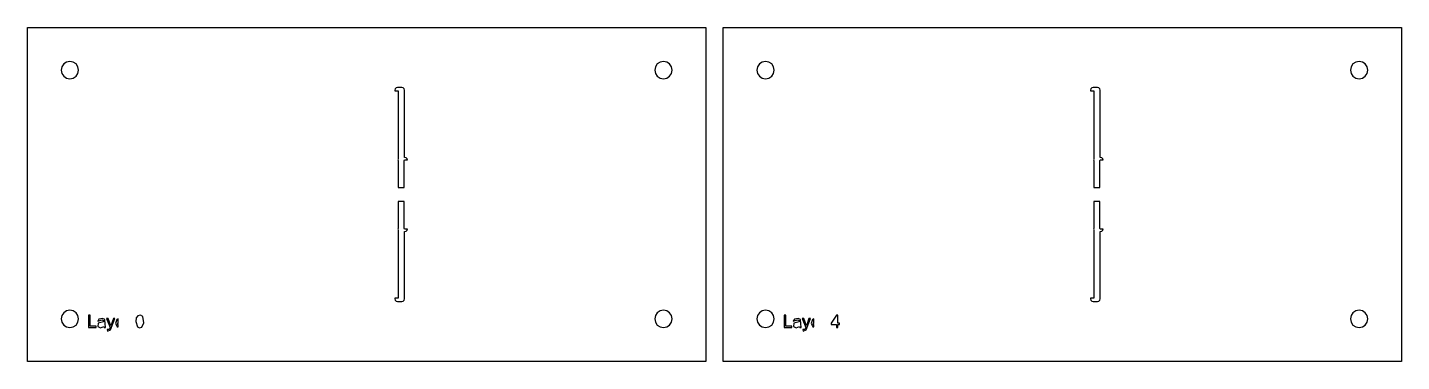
# Model space of a CAD drawing. Header units: metres. Extents: x 222 to 620, y 502 to 598.
import ezdxf

# ---------------------------------------------------------------- set-up
doc = ezdxf.new("R2010")
doc.units = ezdxf.units.M

msp = doc.modelspace()

# ---------------------------------------------------------------- linework, layer by layer
for points in [[(418.31, 501.69), (221.69, 501.69), (221.69, 598.31), (418.31, 598.31), (418.31, 501.69)], [(619.92, 501.69), (423.31, 501.69), (423.31, 598.31), (619.92, 598.31), (619.92, 501.69)], [(236.5, 586), (236.31, 586.96), (235.77, 587.77), (234.96, 588.31), (234, 588.5), (233.04, 588.31), (232.23, 587.77), (231.69, 586.96), (231.5, 586), (231.69, 585.04), (232.23, 584.23), (233.04, 583.69), (234, 583.5), (234.96, 583.69), (235.77, 584.23), (236.31, 585.04), (236.5, 586)], [(408.5, 586), (408.31, 586.96), (407.77, 587.77), (406.96, 588.31), (406, 588.5), (405.04, 588.31), (404.23, 587.77), (403.69, 586.96), (403.5, 586), (403.69, 585.04), (404.23, 584.23), (405.04, 583.69), (406, 583.5), (406.96, 583.69), (407.77, 584.23), (408.31, 585.04), (408.5, 586)], [(438.12, 586), (437.93, 586.96), (437.38, 587.77), (436.57, 588.31), (435.62, 588.5), (434.66, 588.31), (433.85, 587.77), (433.31, 586.96), (433.12, 586), (433.31, 585.04), (433.85, 584.23), (434.66, 583.69), (435.62, 583.5), (436.57, 583.69), (437.38, 584.23), (437.93, 585.04), (438.12, 586)], [(610.12, 586), (609.93, 586.96), (609.38, 587.77), (608.57, 588.31), (607.62, 588.5), (606.66, 588.31), (605.85, 587.77), (605.31, 586.96), (605.12, 586), (605.31, 585.04), (605.85, 584.23), (606.66, 583.69), (607.62, 583.5), (608.57, 583.69), (609.38, 584.23), (609.93, 585.04), (610.12, 586)], [(328.14, 580), (329.13, 580), (329.13, 560.26), (329.11, 560.19), (329.07, 560), (329.11, 559.81), (329.13, 559.74), (329.13, 552), (330.87, 552), (330.87, 559.74), (330.89, 559.81), (330.93, 560), (331.82, 560), (331.7, 560.29), (331.7, 560.29), (331.42, 560.57), (331.42, 560.57), (331.06, 560.71), (331.06, 560.71), (330.97, 560.71), (330.97, 560.71), (330.97, 560.71), (330.97, 560.72), (330.97, 560.72), (330.97, 560.72), (330.98, 560.76), (330.98, 560.76), (331, 560.93), (331, 580), (330.98, 580.19), (330.98, 580.19), (330.83, 580.55), (330.83, 580.55), (330.55, 580.83), (330.55, 580.83), (330.19, 580.98), (330.19, 580.98), (330, 581), (329.14, 581), (328.94, 580.98), (328.94, 580.98), (328.58, 580.83), (328.58, 580.83), (328.3, 580.55), (328.3, 580.55), (328.15, 580.19), (328.15, 580.19), (328.14, 580)], [(529.75, 580), (530.75, 580), (530.75, 560.26), (530.72, 560.19), (530.68, 560), (530.72, 559.81), (530.75, 559.74), (530.75, 552), (532.48, 552), (532.48, 559.74), (532.51, 559.81), (532.55, 560), (533.43, 560), (533.31, 560.29), (533.31, 560.29), (533.04, 560.57), (533.04, 560.57), (532.68, 560.71), (532.68, 560.71), (532.58, 560.71), (532.58, 560.71), (532.58, 560.71), (532.58, 560.72), (532.58, 560.72), (532.58, 560.72), (532.6, 560.76), (532.6, 560.76), (532.61, 560.93), (532.61, 580), (532.6, 580.19), (532.6, 580.19), (532.45, 580.55), (532.45, 580.55), (532.17, 580.83), (532.17, 580.83), (531.81, 580.98), (531.81, 580.98), (531.61, 581), (530.75, 581), (530.56, 580.98), (530.56, 580.98), (530.2, 580.83), (530.2, 580.83), (529.92, 580.55), (529.92, 580.55), (529.77, 580.19), (529.77, 580.19), (529.75, 580)], [(329.13, 548), (329.13, 540.26), (329.11, 540.19), (329.07, 540), (329.11, 539.81), (329.13, 539.74), (329.13, 520), (328.14, 520), (328.15, 519.81), (328.15, 519.81), (328.3, 519.45), (328.3, 519.45), (328.58, 519.17), (328.58, 519.17), (328.94, 519.02), (328.94, 519.02), (329.14, 519), (330, 519), (330.19, 519.02), (330.19, 519.02), (330.55, 519.17), (330.55, 519.17), (330.83, 519.45), (330.83, 519.45), (330.98, 519.81), (330.98, 519.81), (331, 520), (331, 539.07), (330.98, 539.24), (330.98, 539.24), (330.97, 539.28), (330.97, 539.28), (330.97, 539.28), (330.97, 539.29), (330.97, 539.29), (330.97, 539.29), (331.06, 539.29), (331.06, 539.29), (331.42, 539.43), (331.42, 539.43), (331.7, 539.71), (331.7, 539.71), (331.82, 540), (330.93, 540), (330.89, 540.19), (330.87, 540.26), (330.87, 548), (329.13, 548)], [(530.75, 548), (530.75, 540.26), (530.72, 540.19), (530.68, 540), (530.72, 539.81), (530.75, 539.74), (530.75, 520), (529.75, 520), (529.77, 519.81), (529.77, 519.81), (529.92, 519.45), (529.92, 519.45), (530.2, 519.17), (530.2, 519.17), (530.56, 519.02), (530.56, 519.02), (530.75, 519), (531.61, 519), (531.81, 519.02), (531.81, 519.02), (532.17, 519.17), (532.17, 519.17), (532.45, 519.45), (532.45, 519.45), (532.6, 519.81), (532.6, 519.81), (532.61, 520), (532.61, 539.07), (532.6, 539.24), (532.6, 539.24), (532.58, 539.28), (532.58, 539.28), (532.58, 539.28), (532.58, 539.29), (532.58, 539.29), (532.58, 539.29), (532.68, 539.29), (532.68, 539.29), (533.04, 539.43), (533.04, 539.43), (533.31, 539.71), (533.31, 539.71), (533.43, 540), (532.55, 540), (532.51, 540.19), (532.48, 540.26), (532.48, 548), (530.75, 548)], [(236.5, 514), (236.31, 514.96), (235.77, 515.77), (234.96, 516.31), (234, 516.5), (233.04, 516.31), (232.23, 515.77), (231.69, 514.96), (231.5, 514), (231.69, 513.04), (232.23, 512.23), (233.04, 511.69), (234, 511.5), (234.96, 511.69), (235.77, 512.23), (236.31, 513.04), (236.5, 514)], [(239.37, 511.5), (241.6, 511.5), (241.6, 511.92), (239.84, 511.92), (239.84, 515.08), (239.37, 515.08), (239.37, 511.5)], [(243.8, 511.82), (243.89, 511.5), (244.35, 511.5), (244.09, 513.83), (243.39, 514.14), (242.39, 513.95), (242.04, 513.35), (243.27, 513.78), (243.69, 513.59), (243.77, 513.15), (242.22, 512.74), (242.07, 511.79), (242.9, 511.44), (243.8, 511.82)], [(244.87, 510.5), (245.76, 510.83), (247.02, 514.09), (246.58, 514.09), (245.84, 511.99), (245.12, 514.09), (244.64, 514.09), (245.63, 511.5), (245.34, 510.95), (244.82, 510.91), (244.87, 510.5)], [(248, 512.25), (247.7, 512.68), (248, 512.68), (248, 513.98), (247.58, 513.79), (247.25, 512.65), (247.65, 511.72), (248, 511.67), (248, 512.25)], [(253.1, 513.26), (253.59, 511.68), (254.17, 511.44), (254.87, 511.61), (255.43, 512.91), (255.11, 514.69), (254.49, 515.08), (253.68, 514.92), (253.23, 514.29), (253.1, 513.26)], [(408.5, 514), (408.31, 514.96), (407.77, 515.77), (406.96, 516.31), (406, 516.5), (405.04, 516.31), (404.23, 515.77), (403.69, 514.96), (403.5, 514), (403.69, 513.04), (404.23, 512.23), (405.04, 511.69), (406, 511.5), (406.96, 511.69), (407.77, 512.23), (408.31, 513.04), (408.5, 514)], [(438.12, 514), (437.93, 514.96), (437.38, 515.77), (436.57, 516.31), (435.62, 516.5), (434.66, 516.31), (433.85, 515.77), (433.31, 514.96), (433.12, 514), (433.31, 513.04), (433.85, 512.23), (434.66, 511.69), (435.62, 511.5), (436.57, 511.69), (437.38, 512.23), (437.93, 513.04), (438.12, 514)], [(440.98, 511.5), (443.22, 511.5), (443.22, 511.92), (441.46, 511.92), (441.46, 515.08), (440.98, 515.08), (440.98, 511.5)], [(445.42, 511.82), (445.51, 511.5), (445.97, 511.5), (445.7, 513.83), (445.01, 514.14), (444.01, 513.95), (443.65, 513.35), (444.89, 513.78), (445.3, 513.59), (445.38, 513.15), (443.84, 512.74), (443.69, 511.79), (444.52, 511.44), (445.42, 511.82)], [(446.49, 510.5), (447.38, 510.83), (448.63, 514.09), (448.19, 514.09), (447.46, 511.99), (446.73, 514.09), (446.26, 514.09), (447.24, 511.5), (446.96, 510.95), (446.44, 510.91), (446.49, 510.5)], [(449.62, 512.25), (449.31, 512.68), (449.62, 512.68), (449.62, 513.98), (449.2, 513.79), (448.86, 512.65), (449.26, 511.72), (449.62, 511.67), (449.62, 512.25)], [(456.13, 511.5), (456.57, 511.5), (456.57, 512.36), (457.05, 512.36), (457.05, 512.76), (456.57, 512.76), (456.57, 515.08), (456.21, 515.08), (454.58, 512.76), (454.58, 512.36), (456.13, 512.36), (456.13, 511.5)], [(610.12, 514), (609.93, 514.96), (609.38, 515.77), (608.57, 516.31), (607.62, 516.5), (606.66, 516.31), (605.85, 515.77), (605.31, 514.96), (605.12, 514), (605.31, 513.04), (605.85, 512.23), (606.66, 511.69), (607.62, 511.5), (608.57, 511.69), (609.38, 512.23), (609.93, 513.04), (610.12, 514)]]:
    msp.add_lwpolyline(points)

doc.saveas('drawing.dxf')
